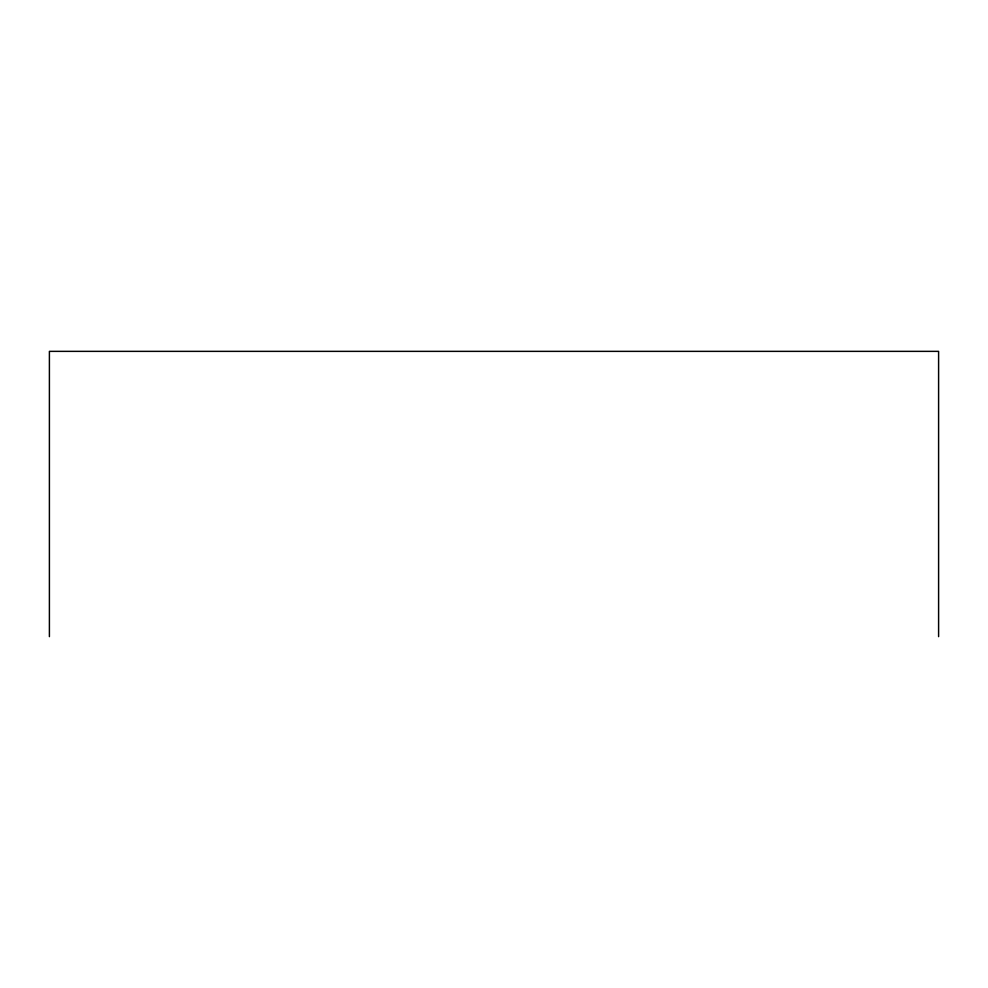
<?xml version="1.0" encoding="UTF-8"?>
<svg xmlns="http://www.w3.org/2000/svg" width="988" height="988" viewBox="0 0 988 988"><rect width="100%" height="100%" fill="white"/><g stroke="black" fill="none" stroke-linecap="round" stroke-linejoin="round"><path stroke-width="1.48" d="M938.6 636.643L938.6 351.358L49.4 351.358L49.4 636.643"/></g></svg>
